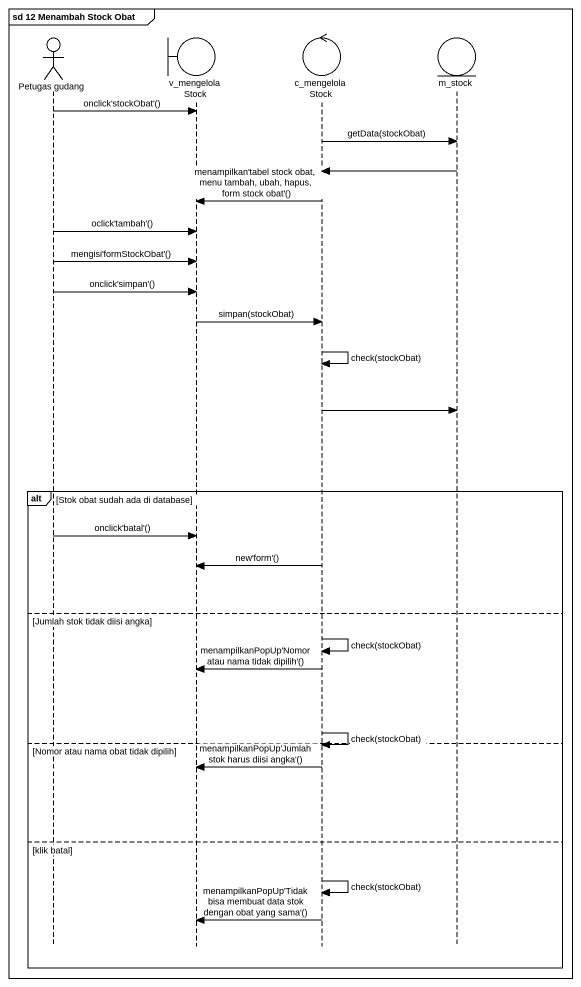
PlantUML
@startuml
mainframe sd 12 Menambah Stock Obat
hide footbox
actor "Petugas gudang" as Petugas_gudang
boundary v_mengelolaStock
control c_mengelolaStock
entity m_stock

Petugas_gudang -> v_mengelolaStock : onclick'stockObat'()
c_mengelolaStock -> m_stock : getData(stockObat)
m_stock -> c_mengelolaStock
c_mengelolaStock -> v_mengelolaStock : menampilkan'tabel stock obat, menu tambah, ubah, hapus, form stock obat'()
Petugas_gudang -> v_mengelolaStock : oclick'tambah'()
Petugas_gudang -> v_mengelolaStock : mengisi'formStockObat'()
Petugas_gudang -> v_mengelolaStock : onclick'simpan'()
v_mengelolaStock -> c_mengelolaStock : simpan(stockObat)
c_mengelolaStock -> c_mengelolaStock : check(stockObat)
c_mengelolaStock -> m_stock
alt Stok obat sudah ada di database
  Petugas_gudang -> v_mengelolaStock : onclick'batal'()
  c_mengelolaStock -> v_mengelolaStock : new'form'()
else Jumlah stok tidak diisi angka
  c_mengelolaStock -> c_mengelolaStock : check(stockObat)
  c_mengelolaStock -> v_mengelolaStock : menampilkanPopUp'Nomor atau nama tidak dipilih'()
  c_mengelolaStock -> c_mengelolaStock : check(stockObat)
else Nomor atau nama obat tidak dipilih
  c_mengelolaStock -> v_mengelolaStock : menampilkanPopUp'Jumlah stok harus diisi angka'()
else klik batal
  c_mengelolaStock -> c_mengelolaStock : check(stockObat)
  c_mengelolaStock -> v_mengelolaStock : menampilkanPopUp'Tidak bisa membuat data stok dengan obat yang sama'()
end
@enduml
